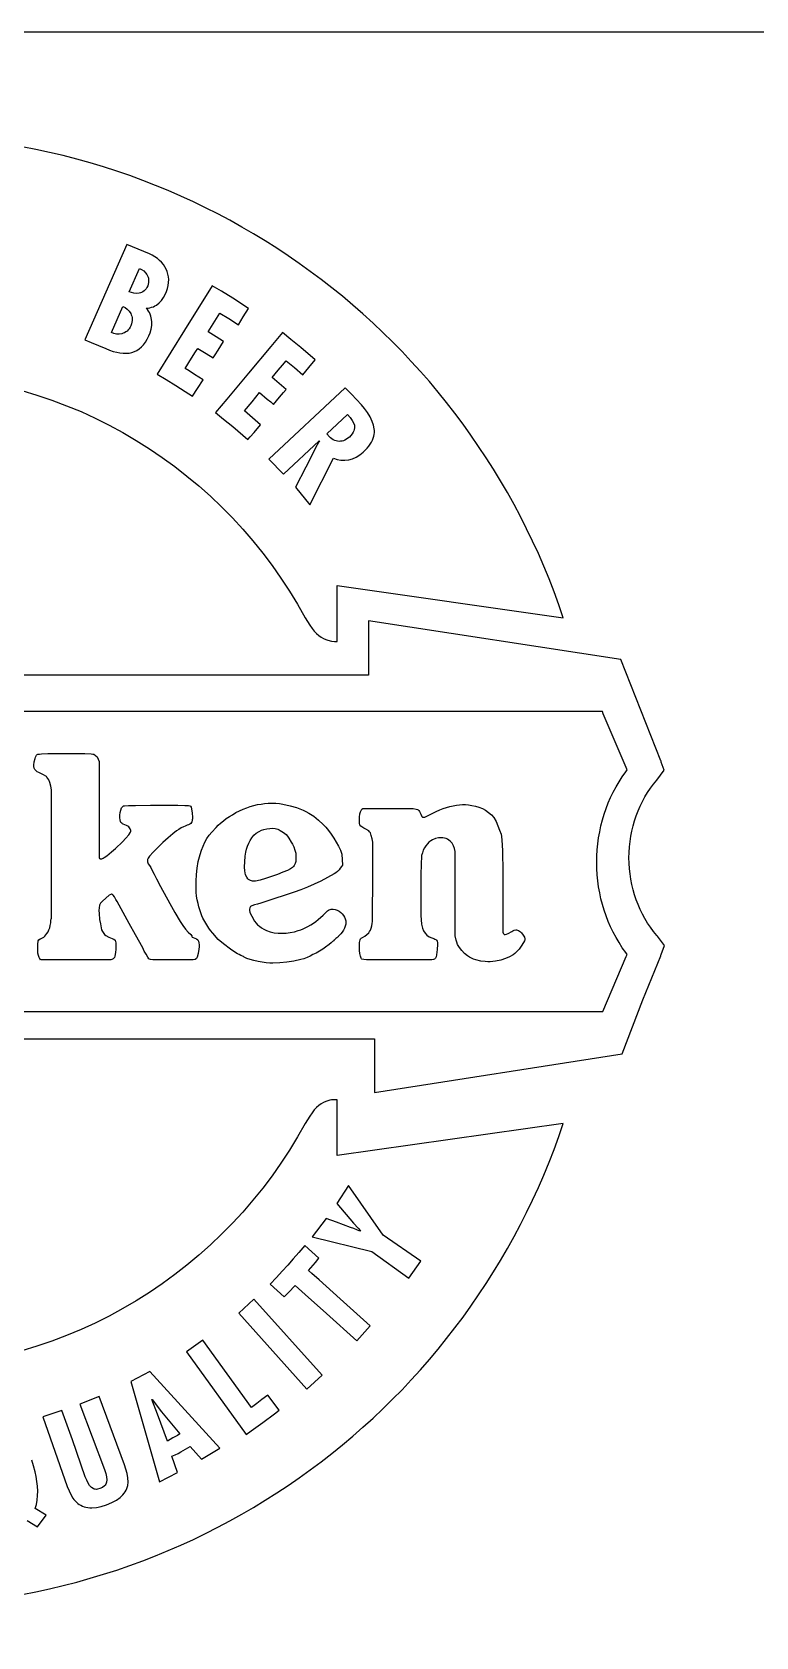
# Model space of a CAD drawing. Extents: x 0 to 500, y 0 to 300.
# Drawn here: x 98.8 to 169.3, y 143.7 to 300 of the extents above; entities that cross this region are included whole.
import ezdxf

# ---------------------------------------------------------------- set-up
doc = ezdxf.new("R2010")
doc.units = 0
doc.layers.add('Nível Padrão', color=18, linetype='CONTINUOUS')

msp = doc.modelspace()

# ---------------------------------------------------------------- linework, layer by layer
at = {"layer": 'Nível Padrão'}
msp.add_lwpolyline([(0, 10, 0.414214), (10, 0), (490, 0, 0.414214), (500, 10), (500, 290, 0.414214), (490, 300), (10, 300, 0.414214), (0, 290), (0, 10)], format="xyb", close=True, dxfattribs=at)
for points in [[(97.84, 265.11), (99.32, 264.66), (100.77, 264.17), (102.2, 263.62), (103.61, 263.04), (104.99, 262.4), (106.35, 261.72), (107.68, 261), (108.99, 260.24), (110.26, 259.43), (111.51, 258.58), (112.73, 257.69), (113.92, 256.77), (115.07, 255.8), (116.2, 254.8), (117.29, 253.77), (118.34, 252.69), (119.36, 251.59), (120.34, 250.45), (121.29, 249.27), (122.2, 248.07), (123.07, 246.84), (123.9, 245.57), (124.69, 244.28), (125.44, 242.96), (125.87, 242.25), (126.09, 241.93), (126.31, 241.66), (126.53, 241.43), (126.76, 241.24), (126.98, 241.08), (127.21, 240.96), (127.42, 240.86), (127.62, 240.78), (127.99, 240.69), (128.28, 240.65), (128.47, 240.65), (128.54, 240.66), (128.54, 246.1), (150.55, 242.96), (150.11, 244.23), (149.65, 245.5), (149.16, 246.75), (148.65, 247.99), (148.12, 249.21), (147.56, 250.43), (146.98, 251.63), (146.38, 252.82), (145.76, 253.99), (145.11, 255.15), (144.44, 256.3), (143.75, 257.44), (143.04, 258.55), (142.31, 259.66), (141.56, 260.75), (140.79, 261.82), (140, 262.88), (139.19, 263.92), (138.36, 264.95), (137.51, 265.96), (136.64, 266.95), (135.75, 267.93), (134.85, 268.89), (133.93, 269.83), (132.98, 270.75), (132.03, 271.66), (131.05, 272.55), (130.06, 273.42), (129.05, 274.27), (128.02, 275.1), (126.98, 275.91), (125.92, 276.7), (124.85, 277.47), (123.76, 278.22), (122.66, 278.95), (121.54, 279.66), (120.41, 280.35), (119.26, 281.02), (118.1, 281.67), (116.93, 282.29), (115.74, 282.89), (114.54, 283.47), (113.33, 284.03), (112.1, 284.56), (110.86, 285.07), (109.61, 285.56), (108.35, 286.02), (107.08, 286.46), (105.79, 286.88), (104.5, 287.26), (103.19, 287.63), (101.88, 287.97), (100.55, 288.28), (99.21, 288.57), (97.87, 288.83)], [(37.92, 201.98), (132.16, 201.98), (132.16, 196.74), (156.27, 200.51), (158.3, 205.76), (160.04, 210.05), (160.05, 210.11), (160.08, 210.17), (160.4, 211.04), (159.73, 211.96), (159.65, 212.04), (159.33, 212.42), (159.03, 212.83), (158.75, 213.24), (158.49, 213.67), (158.25, 214.12), (158.02, 214.57), (157.82, 215.04), (157.64, 215.51), (157.48, 216), (157.34, 216.49), (157.22, 216.99), (157.12, 217.5), (157.04, 218.02), (156.99, 218.53), (156.96, 219.06), (156.94, 219.59), (156.96, 220.12), (156.99, 220.65), (157.04, 221.17), (157.12, 221.69), (157.22, 222.2), (157.34, 222.71), (157.48, 223.2), (157.64, 223.69), (157.82, 224.16), (158.02, 224.63), (158.25, 225.08), (158.49, 225.52), (158.75, 225.95), (159.03, 226.36), (159.33, 226.75), (159.65, 227.14), (160.36, 228.13), (160.08, 228.92), (160.08, 229), (160.06, 229.01), (160.04, 229.04), (156.15, 238.9), (131.6, 242.67), (131.6, 237.39), (38.48, 237.39)], [(16.32, 204.64), (154.4, 204.64), (156.67, 209.97), (156.67, 209.97), (156.75, 210.17), (156.63, 210.36), (156.29, 210.84), (155.97, 211.33), (155.68, 211.83), (155.4, 212.34), (155.15, 212.86), (154.92, 213.39), (154.71, 213.94), (154.52, 214.49), (154.35, 215.05), (154.21, 215.61), (154.09, 216.19), (153.99, 216.77), (153.91, 217.35), (153.85, 217.95), (153.82, 218.54), (153.81, 219.15), (153.82, 219.75), (153.85, 220.36), (153.91, 220.96), (153.99, 221.55), (154.09, 222.13), (154.21, 222.71), (154.35, 223.28), (154.52, 223.84), (154.71, 224.39), (154.92, 224.93), (155.15, 225.47), (155.4, 225.99), (155.68, 226.5), (155.97, 227), (156.29, 227.49), (156.63, 227.97), (156.75, 228.17), (154.44, 233.61), (154.36, 233.85), (16.36, 233.85)], [(97.87, 147.86), (99.21, 148.12), (100.55, 148.41), (101.88, 148.72), (103.19, 149.06), (104.5, 149.43), (105.79, 149.82), (107.08, 150.23), (108.35, 150.67), (109.61, 151.13), (110.86, 151.62), (112.1, 152.13), (113.33, 152.66), (114.54, 153.22), (115.74, 153.8), (116.93, 154.4), (118.1, 155.02), (119.26, 155.67), (120.41, 156.34), (121.54, 157.03), (122.66, 157.74), (123.76, 158.47), (124.85, 159.22), (125.92, 159.99), (126.98, 160.78), (128.02, 161.59), (129.05, 162.43), (130.06, 163.28), (131.05, 164.14), (132.03, 165.03), (132.98, 165.94), (133.93, 166.86), (134.85, 167.8), (135.75, 168.76), (136.64, 169.74), (137.51, 170.73), (138.36, 171.74), (139.19, 172.77), (140, 173.81), (140.79, 174.87), (141.56, 175.94), (142.31, 177.03), (143.04, 178.14), (143.75, 179.26), (144.44, 180.39), (145.11, 181.54), (145.76, 182.7), (146.38, 183.87), (146.98, 185.06), (147.56, 186.26), (148.12, 187.48), (148.65, 188.7), (149.16, 189.94), (149.65, 191.19), (150.11, 192.46), (150.55, 193.73), (128.54, 190.59), (128.54, 196.04), (128.47, 196.04), (128.28, 196.04), (127.99, 196.01), (127.81, 195.98), (127.62, 195.93), (127.42, 195.85), (127.21, 195.75), (126.98, 195.62), (126.76, 195.47), (126.53, 195.27), (126.31, 195.04), (126.09, 194.77), (125.87, 194.45), (125.44, 193.73), (124.69, 192.41), (123.9, 191.12), (123.07, 189.85), (122.2, 188.62), (121.29, 187.42), (120.34, 186.24), (119.36, 185.1), (118.34, 184), (117.29, 182.93), (116.2, 181.89), (115.07, 180.89), (113.92, 179.92), (112.73, 179), (111.51, 178.11), (110.26, 177.26), (108.99, 176.46), (107.68, 175.69), (106.35, 174.97), (104.99, 174.29), (103.61, 173.66), (102.2, 173.07), (100.77, 172.52), (99.32, 172.03), (97.84, 171.58)], [(98.38, 155.07), (99.37, 154.43), (100.21, 155.59), (100.21, 155.59), (99.13, 156.22), (99.26, 156.62), (99.34, 157.04), (99.38, 157.48), (99.39, 157.93), (99.36, 158.4), (99.31, 158.86), (99.23, 159.33), (99.13, 159.8), (98.98, 160.39), (98.81, 160.94)]]:
    msp.add_lwpolyline(points, dxfattribs=at)
for points in [[(110.22, 270.42), (110.35, 270.73), (110.44, 271.08), (110.49, 271.44), (110.5, 271.81), (110.45, 272.18), (110.4, 272.35), (110.34, 272.52), (110.27, 272.69), (110.17, 272.84), (110.07, 272.99), (109.94, 273.12), (110.13, 273.13), (110.31, 273.15), (110.48, 273.2), (110.65, 273.26), (110.8, 273.33), (110.95, 273.41), (111.22, 273.62), (111.45, 273.87), (111.64, 274.14), (111.8, 274.44), (111.93, 274.75), (112.02, 275.04), (112.09, 275.33), (112.13, 275.62), (112.14, 275.9), (112.12, 276.16), (112.07, 276.43), (112, 276.68), (111.9, 276.92), (111.77, 277.15), (111.62, 277.37), (111.45, 277.58), (111.26, 277.77), (111.04, 277.95), (110.8, 278.12), (110.54, 278.27), (110.26, 278.4), (108.07, 279.32), (103.98, 270.02), (104.61, 269.77), (106.01, 269.19), (106.38, 269.04), (106.74, 268.91), (107.08, 268.82), (107.4, 268.76), (107.71, 268.72), (108.01, 268.72), (108.29, 268.75), (108.56, 268.8), (108.81, 268.89), (109.05, 269.01), (109.28, 269.16), (109.49, 269.35), (109.69, 269.56), (109.88, 269.82), (110.06, 270.1), (110.22, 270.42)], [(110.1, 275.3), (110.03, 275.14), (109.94, 275.01), (109.85, 274.89), (109.74, 274.79), (109.63, 274.71), (109.51, 274.65), (109.39, 274.61), (109.26, 274.57), (109.01, 274.55), (108.76, 274.57), (108.52, 274.63), (108.31, 274.71), (109.3, 276.97), (109.51, 276.87), (109.71, 276.74), (109.88, 276.57), (110.03, 276.38), (110.13, 276.15), (110.17, 276.03), (110.19, 275.9), (110.19, 275.76), (110.18, 275.62), (110.15, 275.46), (110.1, 275.3)], [(119.91, 273.08), (118.37, 274.09), (117.29, 274.76), (116.38, 275.3), (113.67, 270.96), (111.01, 266.68), (111.88, 266.17), (112.85, 265.58), (113.76, 265.01), (114.47, 264.54), (114.96, 265.3), (115.5, 266.13), (114.66, 266.67), (114.14, 267), (113.75, 267.24), (114.37, 268.24), (114.76, 268.86), (114.99, 269.19), (115.8, 268.7), (116.46, 268.27), (116.66, 268.56), (116.97, 269.04), (117.49, 269.86), (116.75, 270.34), (115.98, 270.81), (117.13, 272.64), (118, 272.1), (118.92, 271.49), (119.4, 272.28), (119.91, 273.08)], [(108.47, 271.41), (108.39, 271.26), (108.3, 271.12), (108.2, 271), (108.09, 270.89), (107.97, 270.8), (107.85, 270.73), (107.72, 270.67), (107.59, 270.63), (107.32, 270.58), (107.06, 270.58), (106.8, 270.64), (106.56, 270.74), (107.68, 273.28), (107.9, 273.17), (108.11, 273.01), (108.29, 272.82), (108.45, 272.6), (108.5, 272.47), (108.55, 272.34), (108.58, 272.2), (108.6, 272.05), (108.6, 271.9), (108.57, 271.74), (108.53, 271.58), (108.47, 271.41)], [(126.39, 268.07), (125.01, 269.27), (124.04, 270.08), (123.21, 270.74), (122.07, 269.38), (119.92, 266.8), (117.79, 264.24), (116.7, 262.95), (117.49, 262.3), (118.37, 261.58), (119.83, 260.32), (120.08, 260.58), (120.45, 261.01), (121.07, 261.76), (119.52, 263.11), (120.27, 264), (120.99, 264.89), (121.74, 264.27), (122.07, 263.99), (122.34, 263.74), (122.94, 264.45), (123.32, 264.89), (123.57, 265.21), (122.22, 266.36), (122.79, 267.07), (123.21, 267.58), (123.57, 267.99), (123.9, 267.74), (124.37, 267.35), (125.2, 266.64), (125.79, 267.33), (126.39, 268.07)], [(125.87, 253.97), (128.18, 258.5), (128.54, 258.38), (128.91, 258.31), (129.29, 258.3), (129.66, 258.35), (130.03, 258.45), (130.39, 258.61), (130.74, 258.82), (131.08, 259.09), (131.28, 259.29), (131.46, 259.49), (131.62, 259.69), (131.76, 259.88), (131.87, 260.08), (131.97, 260.27), (132.04, 260.46), (132.1, 260.64), (132.14, 260.83), (132.16, 261.01), (132.16, 261.19), (132.15, 261.37), (132.08, 261.73), (131.95, 262.07), (131.86, 262.3), (131.74, 262.52), (131.48, 262.95), (131.2, 263.35), (130.92, 263.7), (129.95, 264.73), (129.33, 265.37), (121.9, 258.42), (123.33, 256.95), (126.79, 260.21), (126.83, 260.21), (126.75, 260.1), (126.59, 259.81), (125.49, 257.64), (124.48, 255.68), (125.87, 253.97)], [(129.73, 260.56), (129.59, 260.45), (129.44, 260.35), (129.3, 260.27), (129.15, 260.21), (129.01, 260.17), (128.86, 260.15), (128.72, 260.14), (128.58, 260.16), (128.44, 260.19), (128.3, 260.24), (128.16, 260.3), (128.03, 260.38), (127.9, 260.48), (127.78, 260.6), (127.54, 260.88), (129.53, 262.75), (129.79, 262.46), (129.99, 262.19), (130.12, 261.94), (130.21, 261.72), (130.23, 261.58), (130.23, 261.45), (130.2, 261.31), (130.16, 261.17), (130.09, 261.03), (130, 260.88), (129.88, 260.72), (129.73, 260.56)], [(100.72, 219.54), (100.72, 226.22), (100.66, 226.58), (100.58, 226.91), (100.46, 227.2), (100.38, 227.33), (100.28, 227.45), (100.25, 227.5), (100.18, 227.55), (99.96, 227.67), (99.49, 227.89), (99.34, 227.98), (99.21, 228.08), (99.11, 228.19), (99.07, 228.25), (99.05, 228.32), (99.03, 228.48), (99.02, 228.63), (99.05, 228.95), (99.13, 229.25), (99.18, 229.39), (99.25, 229.52), (99.29, 229.59), (99.34, 229.64), (99.41, 229.67), (99.49, 229.68), (99.58, 229.7), (99.77, 229.71), (100.39, 229.74), (102.19, 229.76), (103.98, 229.74), (104.59, 229.71), (104.77, 229.7), (104.85, 229.68), (105.03, 229.56), (105.17, 229.44), (105.27, 229.2), (105.37, 228.96), (105.37, 227.29), (105.37, 220.02), (105.37, 219.62), (105.41, 219.53), (105.48, 219.49), (105.56, 219.48), (105.65, 219.5), (105.76, 219.55), (105.87, 219.61), (106.11, 219.78), (106.56, 220.18), (106.96, 220.51), (107.64, 221.15), (107.97, 221.5), (108.25, 221.82), (108.43, 222.08), (108.47, 222.18), (108.47, 222.24), (108.43, 222.35), (108.39, 222.42), (108.27, 222.6), (108.18, 222.67), (108.04, 222.74), (107.72, 222.88), (107.66, 222.9), (107.58, 222.96), (107.49, 223.03), (107.44, 223.12), (107.41, 223.28), (107.4, 223.49), (107.4, 223.74), (107.43, 224), (107.48, 224.24), (107.56, 224.45), (107.61, 224.54), (107.68, 224.6), (107.75, 224.65), (107.83, 224.67), (108.24, 224.69), (108.91, 224.7), (110.38, 224.71), (113.04, 224.71), (113.72, 224.7), (114.08, 224.68), (114.21, 224.66), (114.27, 224.63), (114.33, 224.51), (114.37, 224.35), (114.44, 223.95), (114.46, 223.56), (114.45, 223.39), (114.43, 223.28), (114.42, 223.17), (114.4, 223.08), (114.31, 222.92), (114.21, 222.86), (114.07, 222.8), (113.93, 222.77), (113.75, 222.68), (113.57, 222.62), (113.36, 222.52), (113.12, 222.36), (112.9, 222.21), (112.54, 221.92), (112.08, 221.53), (111.58, 221.08), (111.07, 220.6), (110.62, 220.14), (110.28, 219.74), (110.16, 219.57), (110.08, 219.43), (110.08, 219.2), (110.16, 219), (110.26, 218.83), (110.39, 218.64), (110.51, 218.43), (110.73, 217.99), (110.95, 217.56), (111.36, 216.8), (112.25, 215.13), (112.74, 214.26), (113.26, 213.4), (113.53, 213), (113.79, 212.65), (114.05, 212.34), (114.31, 212.11), (114.38, 212.01), (114.4, 211.93), (114.43, 211.87), (114.53, 211.83), (114.69, 211.77), (114.85, 211.7), (114.97, 211.61), (115.02, 211.55), (115.04, 211.48), (115.09, 211.31), (115.11, 211.12), (115.11, 210.92), (115.09, 210.7), (115.02, 210.28), (114.92, 209.93), (114.89, 209.85), (114.84, 209.78), (114.73, 209.69), (114.53, 209.67), (114.15, 209.65), (111.09, 209.65), (110.61, 209.66), (110.37, 209.7), (110.28, 209.73), (110.22, 209.77), (110.11, 209.93), (109.94, 210.21), (109.77, 210.51), (109.69, 210.67), (109.62, 210.84), (108.92, 212.09), (108.31, 213.19), (107.12, 215.33), (107.01, 215.54), (106.88, 215.78), (106.73, 215.97), (106.67, 216.03), (106.6, 216.05), (106.56, 216.04), (106.5, 216.03), (106.36, 215.94), (106.02, 215.67), (105.69, 215.36), (105.49, 215.17), (105.42, 214.97), (105.37, 214.72), (105.35, 214.45), (105.36, 214.16), (105.41, 213.6), (105.49, 213.15), (105.56, 212.76), (105.61, 212.59), (105.69, 212.43), (105.82, 212.22), (105.9, 212.12), (106.01, 212.03), (106.31, 211.87), (106.64, 211.72), (106.72, 211.7), (106.8, 211.67), (106.92, 211.56), (106.97, 211.45), (106.99, 211.31), (107, 211), (106.99, 210.71), (106.96, 210.36), (106.9, 210.03), (106.86, 209.9), (106.8, 209.81), (106.77, 209.79), (106.73, 209.76), (106.68, 209.72), (106.6, 209.69), (106.51, 209.67), (106.37, 209.65), (106.09, 209.65), (99.77, 209.65), (99.65, 209.69), (99.6, 209.68), (99.62, 209.7), (99.63, 209.73), (99.63, 209.75), (99.61, 209.77), (99.56, 209.82), (99.52, 209.89), (99.46, 210.08), (99.42, 210.32), (99.4, 210.6), (99.4, 211.14), (99.45, 211.52), (99.51, 211.6), (99.62, 211.69), (99.74, 211.75), (99.85, 211.79), (99.98, 211.87), (100.08, 211.97), (100.28, 212.23), (100.4, 212.39), (100.49, 212.58), (100.56, 212.78), (100.6, 212.99), (100.66, 213.26), (100.68, 213.54), (100.71, 213.62), (100.72, 213.7), (100.72, 213.86), (100.72, 219.17), (100.72, 219.54)], [(129.06, 218.89), (128.97, 218.74), (128.84, 218.59), (128.72, 218.42), (128.57, 218.27), (128.42, 218.14), (128.25, 218.03), (126.94, 217.32), (126.3, 217.01), (125.66, 216.74), (125.01, 216.49), (124.35, 216.24), (121.49, 215.29), (121.1, 215.18), (120.78, 215.09), (120.48, 215.01), (120.22, 214.93), (120.1, 214.84), (120.03, 214.73), (120, 214.59), (120.01, 214.45), (120.05, 214.3), (120.1, 214.15), (120.22, 213.9), (120.5, 213.43), (120.65, 213.24), (120.8, 213.07), (120.97, 212.92), (121.16, 212.78), (121.39, 212.64), (121.65, 212.51), (122.02, 212.38), (122.4, 212.3), (122.79, 212.25), (123.19, 212.24), (123.58, 212.27), (123.98, 212.32), (124.37, 212.4), (124.75, 212.51), (124.99, 212.58), (125.23, 212.68), (125.7, 212.91), (125.97, 213.05), (126.22, 213.22), (126.46, 213.4), (126.7, 213.59), (127.16, 214), (127.61, 214.42), (127.68, 214.48), (127.76, 214.53), (127.85, 214.57), (127.94, 214.59), (128.14, 214.6), (128.34, 214.56), (128.54, 214.49), (128.73, 214.39), (128.9, 214.27), (129.04, 214.14), (129.16, 213.97), (129.26, 213.81), (129.33, 213.64), (129.38, 213.47), (129.39, 213.3), (129.38, 213.12), (129.33, 212.94), (129.24, 212.75), (129.15, 212.56), (129.03, 212.36), (128.88, 212.18), (128.72, 212.03), (128.66, 211.95), (128.62, 211.91), (128.56, 211.87), (128.51, 211.79), (128.41, 211.72), (128.29, 211.62), (128.23, 211.56), (128.21, 211.52), (128.09, 211.44), (127.94, 211.31), (127.77, 211.16), (127.41, 210.88), (127.13, 210.68), (126.83, 210.49), (126.51, 210.32), (126.18, 210.17), (125.92, 210.02), (125.63, 209.88), (125.31, 209.77), (124.99, 209.69), (124.31, 209.54), (123.64, 209.44), (122.97, 209.37), (122.29, 209.33), (121.98, 209.34), (121.63, 209.37), (121.24, 209.43), (120.84, 209.49), (120.44, 209.58), (120.07, 209.68), (119.75, 209.8), (119.5, 209.93), (119.43, 209.98), (119.15, 210.09), (119, 210.17), (118.83, 210.24), (118.48, 210.46), (118.15, 210.68), (117.47, 211.22), (116.96, 211.64), (116.43, 212.24), (116.2, 212.52), (116.05, 212.75), (115.65, 213.4), (115.48, 213.71), (115.37, 213.94), (115.16, 214.52), (115.08, 214.82), (115.01, 215.13), (114.92, 215.5), (114.86, 215.87), (114.82, 216.26), (114.82, 216.64), (114.81, 217.31), (114.84, 217.96), (114.91, 218.6), (115.02, 219.24), (115.2, 219.92), (115.33, 220.33), (115.49, 220.74), (115.66, 221.1), (115.86, 221.46), (116.09, 221.79), (116.33, 222.09), (116.75, 222.55), (116.97, 222.77), (117.2, 222.96), (117.46, 223.19), (117.75, 223.41), (118.05, 223.61), (118.35, 223.79), (118.67, 224), (119.02, 224.18), (119.38, 224.34), (119.74, 224.47), (120.08, 224.59), (120.42, 224.69), (120.78, 224.78), (121.13, 224.83), (121.47, 224.88), (121.83, 224.91), (122.2, 224.92), (122.56, 224.91), (122.92, 224.87), (123.26, 224.82), (123.96, 224.67), (124.58, 224.48), (124.9, 224.37), (125.23, 224.23), (125.5, 224.1), (125.77, 223.95), (126.26, 223.64), (126.73, 223.25), (127.17, 222.84), (127.43, 222.57), (127.69, 222.25), (127.95, 221.89), (128.21, 221.51), (128.45, 221.12), (128.67, 220.72), (128.86, 220.33), (129, 219.96), (129.06, 218.89)], [(136.67, 218), (136.67, 217.99), (136.67, 214.38), (136.68, 213.96), (136.7, 213.55), (136.75, 213.14), (136.83, 212.75), (136.95, 212.48), (137.09, 212.26), (137.27, 212.07), (137.5, 211.91), (137.74, 211.81), (137.94, 211.72), (138.04, 211.68), (138.13, 211.64), (138.2, 211.58), (138.26, 211.48), (138.29, 211.35), (138.31, 211.15), (138.28, 210.66), (138.21, 210.15), (138.16, 209.95), (138.1, 209.81), (138.06, 209.76), (138.01, 209.73), (137.9, 209.69), (137.75, 209.67), (137.49, 209.65), (136.87, 209.65), (132.02, 209.65), (131.38, 209.66), (131.13, 209.68), (130.95, 209.73), (130.9, 209.77), (130.87, 209.83), (130.8, 210.02), (130.75, 210.27), (130.71, 210.56), (130.7, 210.85), (130.7, 211.12), (130.71, 211.34), (130.75, 211.48), (130.77, 211.59), (130.81, 211.69), (130.87, 211.77), (130.99, 211.83), (131.23, 211.97), (131.44, 212.12), (131.62, 212.3), (131.7, 212.41), (131.78, 212.55), (131.86, 212.75), (131.92, 212.97), (131.96, 213.19), (131.98, 213.38), (132.01, 218.17), (132.02, 220.31), (132.02, 220.74), (132.02, 221.13), (131.95, 221.44), (131.86, 221.77), (131.82, 221.89), (131.77, 222.02), (131.7, 222.13), (131.62, 222.21), (131.32, 222.37), (131.14, 222.48), (130.94, 222.61), (130.83, 222.68), (130.76, 222.79), (130.72, 222.94), (130.71, 223.1), (130.71, 223.28), (130.72, 223.55), (130.76, 223.89), (130.8, 224.06), (130.86, 224.21), (130.93, 224.32), (131.03, 224.39), (131.38, 224.39), (131.7, 224.39), (135.36, 224.39), (135.95, 224.38), (136.24, 224.34), (136.35, 224.31), (136.43, 224.27), (136.49, 224.21), (136.55, 224.1), (136.67, 223.83), (136.79, 223.6), (136.84, 223.55), (136.91, 223.54), (136.98, 223.54), (137.07, 223.56), (137.34, 223.68), (138.16, 224.09), (138.54, 224.27), (138.85, 224.39), (139.51, 224.58), (139.84, 224.66), (140.16, 224.71), (140.44, 224.75), (140.73, 224.77), (141.02, 224.77), (141.32, 224.75), (141.65, 224.7), (141.99, 224.63), (142.33, 224.52), (142.67, 224.39), (142.99, 224.22), (143.28, 224.02), (143.55, 223.78), (143.78, 223.52), (144, 223.12), (144.18, 222.72), (144.34, 222.3), (144.5, 221.89), (144.53, 221.68), (144.56, 221.31), (144.62, 220.31), (144.65, 218.17), (144.65, 212.67), (144.65, 212.39), (144.66, 212.35), (144.69, 212.27), (144.73, 212.23), (144.75, 212.18), (144.8, 212.14), (144.89, 212.11), (145.01, 212.15), (145.18, 212.23), (145.53, 212.43), (145.65, 212.49), (145.78, 212.55), (145.92, 212.58), (146, 212.57), (146.09, 212.55), (146.19, 212.52), (146.29, 212.46), (146.39, 212.38), (146.48, 212.29), (146.64, 212.07), (146.76, 211.87), (146.79, 211.71), (146.79, 211.61), (146.76, 211.52), (146.51, 211.08), (146.25, 210.71), (145.97, 210.4), (145.82, 210.27), (145.66, 210.15), (145.32, 209.95), (144.92, 209.78), (144.47, 209.64), (143.94, 209.53), (143.69, 209.48), (143.44, 209.47), (143.19, 209.47), (142.95, 209.49), (142.51, 209.54), (142.05, 209.65), (141.82, 209.72), (141.61, 209.81), (141.41, 209.92), (141.24, 210.05), (140.93, 210.29), (140.67, 210.56), (140.44, 210.85), (140.24, 211.16), (140.17, 211.37), (140.11, 211.58), (140.01, 211.99), (140.01, 213.54), (140.01, 218.22), (140.01, 219.75), (140.01, 220.22), (139.96, 220.49), (139.87, 220.76), (139.81, 220.89), (139.73, 221.01), (139.64, 221.12), (139.53, 221.21), (139.41, 221.32), (139.28, 221.41), (139.14, 221.47), (138.97, 221.49), (138.83, 221.53), (138.69, 221.54), (138.54, 221.54), (138.4, 221.53), (138.1, 221.46), (137.82, 221.33), (137.64, 221.23), (137.47, 221.1), (137.32, 220.95), (137.18, 220.77), (137.04, 220.56), (136.92, 220.33), (136.83, 220.08), (136.76, 219.81), (136.67, 218)], [(119.59, 219.76), (119.66, 220.14), (119.73, 220.43), (119.82, 220.72), (119.94, 221.01), (120.08, 221.29), (120.24, 221.55), (120.44, 221.79), (120.67, 222), (120.94, 222.17), (121.16, 222.27), (121.41, 222.35), (121.69, 222.42), (121.97, 222.46), (122.25, 222.47), (122.52, 222.44), (122.78, 222.37), (122.89, 222.31), (123, 222.24), (123.31, 222.06), (123.45, 221.96), (123.56, 221.85), (123.7, 221.69), (123.83, 221.52), (124.07, 221.13), (124.19, 220.92), (124.31, 220.65), (124.41, 220.35), (124.5, 220.05), (124.52, 219.24), (124.46, 219.04), (124.35, 218.83), (124.28, 218.74), (124.19, 218.65), (123.99, 218.51), (123.7, 218.36), (123.26, 218.18), (122.73, 217.97), (122.15, 217.76), (121.57, 217.58), (121.03, 217.43), (120.6, 217.33), (120.43, 217.31), (120.3, 217.32), (120.2, 217.34), (120.1, 217.38), (119.9, 217.48), (119.83, 217.56), (119.75, 217.7), (119.62, 217.95), (119.56, 218.32), (119.53, 218.69), (119.59, 219.76)], [(128.5, 185.94), (130.13, 184), (130.58, 183.52), (130.8, 183.28), (130.76, 183.24), (130.45, 183.38), (130.16, 183.49), (129.85, 183.6), (128.48, 184.1), (127.46, 184.47), (126.11, 182.68), (131.91, 181.25), (135.53, 178.67), (136.68, 180.3), (133.03, 182.84), (129.65, 187.69), (128.5, 185.94)], [(126.75, 180.62), (125.4, 181.85), (124.82, 181.16), (124.27, 180.54), (123.73, 179.94), (123.19, 179.33), (122.64, 178.73), (122.02, 178.08), (123.37, 176.84), (123.79, 177.27), (124.44, 177.96), (125.43, 177.08), (127.49, 175.22), (130.44, 172.55), (131.75, 174.02), (128.83, 176.66), (126.78, 178.5), (126.07, 179.12), (125.75, 179.39), (126.42, 180.2), (126.75, 180.62)], [(127.07, 169.21), (120.43, 176.61), (118.96, 175.25), (125.6, 167.86), (127.07, 169.21)], [(122.89, 165.8), (121.78, 167.27), (121.22, 166.84), (120.71, 166.45), (120.19, 166.08), (115.46, 172.63), (113.87, 171.48), (119.68, 163.45), (120.16, 163.79), (121.3, 164.61), (122.43, 165.44), (122.89, 165.8)], [(117.13, 162.1), (110.3, 169.57), (108.47, 168.58), (111.25, 158.84), (113, 159.72), (112.44, 161.31), (112.76, 161.45), (113.05, 161.59), (113.32, 161.74), (114.23, 162.26), (115.34, 161.03), (117.13, 162.1)], [(105.37, 167.15), (103.5, 166.39), (105.89, 160.04), (106.01, 159.65), (106.09, 159.31), (106.12, 159.03), (106.1, 158.79), (106.07, 158.68), (106.03, 158.59), (105.97, 158.5), (105.89, 158.42), (105.7, 158.28), (105.45, 158.17), (105.21, 158.1), (105.1, 158.09), (104.99, 158.1), (104.89, 158.12), (104.8, 158.16), (104.62, 158.28), (104.45, 158.46), (104.3, 158.7), (104.16, 158.99), (104.02, 159.32), (102.77, 162.9), (101.75, 165.76), (99.89, 165.16), (102.27, 158.37), (102.45, 157.96), (102.62, 157.58), (102.81, 157.25), (102.91, 157.1), (103.03, 156.98), (103.29, 156.73), (103.44, 156.63), (103.59, 156.54), (103.75, 156.46), (103.91, 156.4), (104.09, 156.35), (104.27, 156.32), (104.47, 156.29), (104.67, 156.29), (105.1, 156.32), (105.57, 156.42), (106.09, 156.58), (106.61, 156.8), (107.05, 157.04), (107.41, 157.3), (107.56, 157.43), (107.69, 157.57), (107.81, 157.72), (107.91, 157.86), (107.99, 158.01), (108.06, 158.17), (108.15, 158.48), (108.19, 158.8), (108.16, 159.22), (108.09, 159.64), (107.97, 160.06), (107.83, 160.47), (105.37, 167.15)], [(113.24, 163.49), (112.99, 163.34), (112.56, 163.1), (112.01, 162.78), (111.05, 165.4), (110.5, 166.83), (110.54, 166.83), (111.45, 165.64), (113.24, 163.49)]]:
    msp.add_lwpolyline(points, close=True, dxfattribs=at)

doc.saveas('drawing.dxf')
